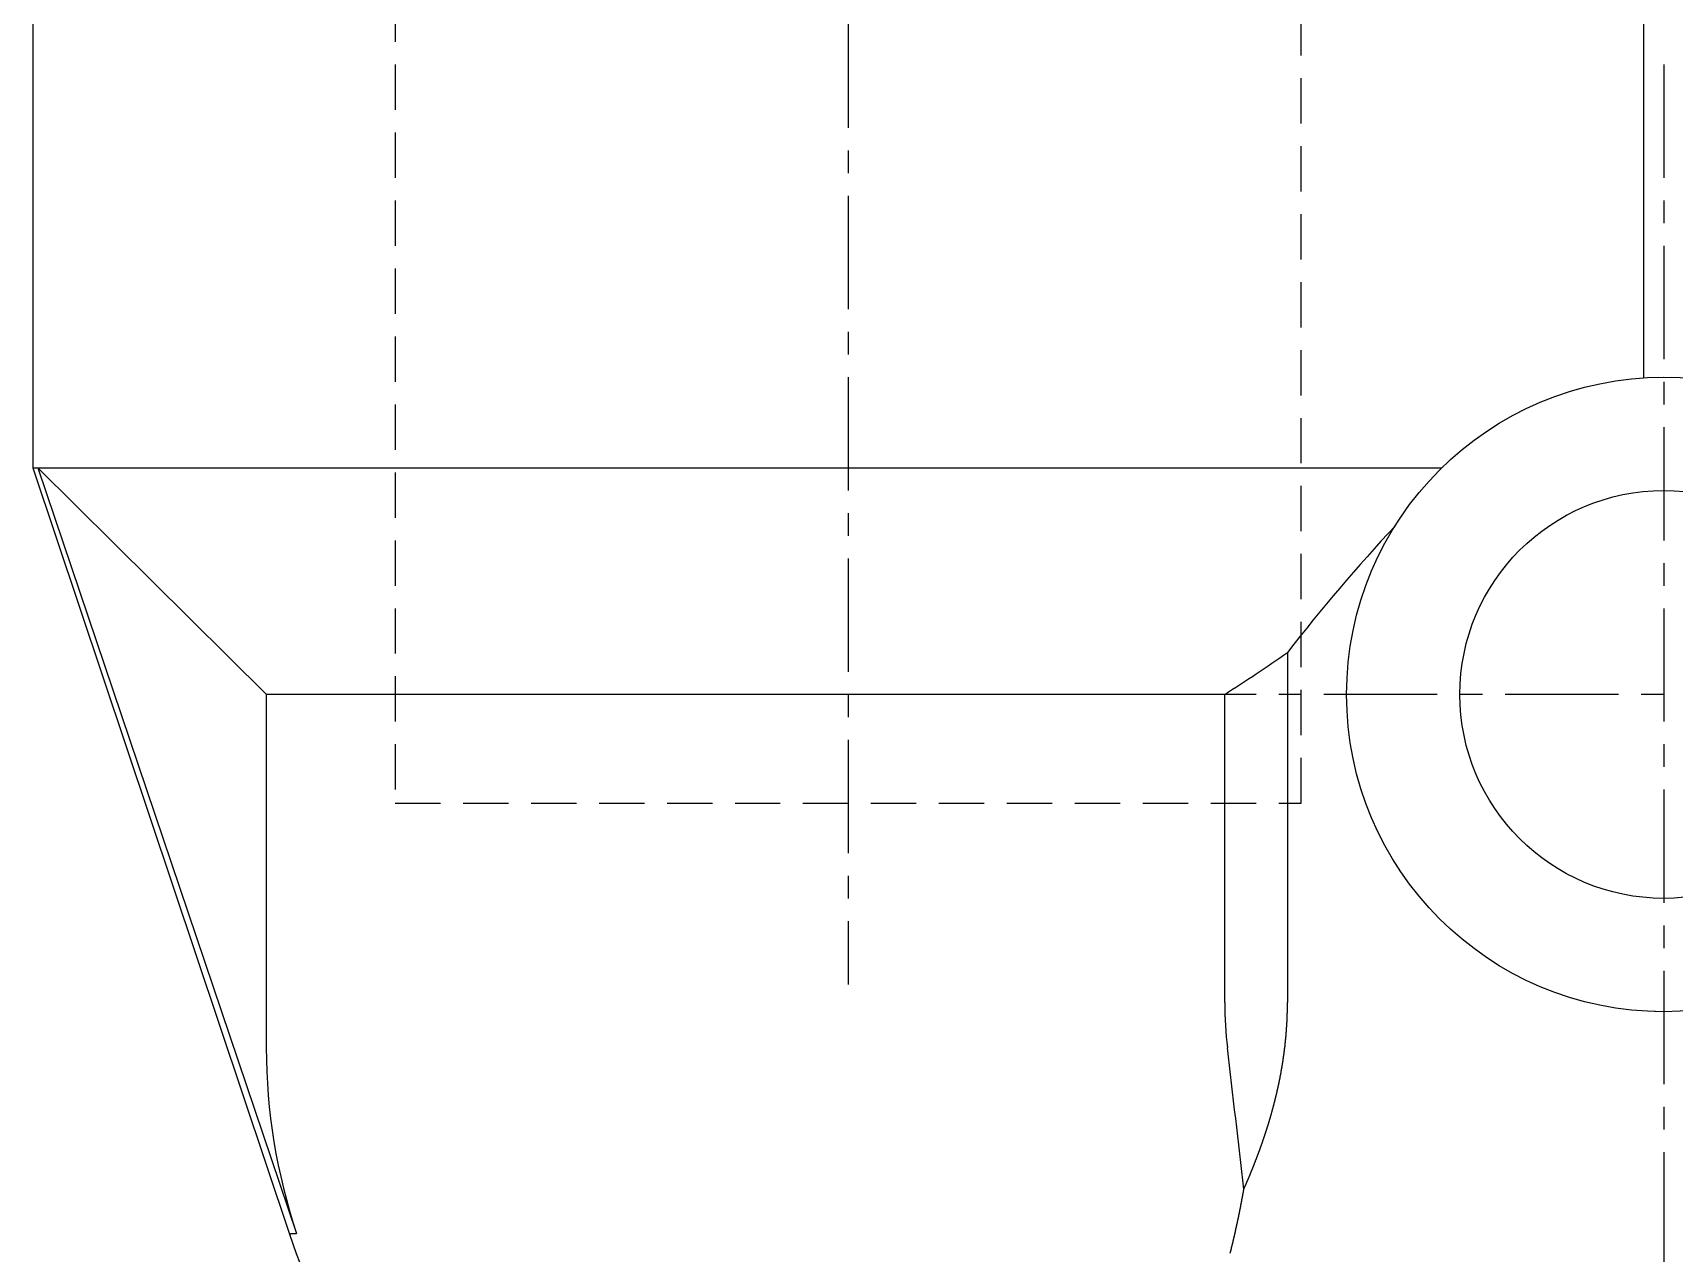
# Model space of a CAD drawing. Extents: x -5 to 111, y -21 to 86.
# Drawn here: x 24.82 to 42.94, y 32.2 to 45.66 of the extents above; entities that cross this region are included whole.
import ezdxf

# ---------------------------------------------------------------- set-up
doc = ezdxf.new("R2010")
doc.units = 0
doc.linetypes.add('CENTER', pattern=[2, 1.25, -0.25, 0.25, -0.25])
doc.linetypes.add('DASHED', pattern=[0.75, 0.5, -0.25])
doc.layers.get('0').update_dxf_attribs({"linetype": 'CONTINUOUS'})
doc.layers.add('CENTER', color=1, linetype='CENTER')

msp = doc.modelspace()

# ---------------------------------------------------------------- linework, layer by layer
at = {"color": 3, "linetype": 'DASHED'}
for p, q in [((28.822, 58.065), (28.822, 37.165)), ((38.822, 37.165), (38.822, 58.065)), ((39.849, 40.211), (39.857, 40.224)), ((28.822, 37.165), (38.822, 37.165)), ((42.826, 34.865), (42.721, 34.867))]:
    msp.add_line(p, q, dxfattribs=at)
at = {"color": 7, "linetype": 'CONTINUOUS'}
for p, q in [((24.822, 49.865), (24.822, 40.865)), ((42.597, 49.865), (42.597, 41.858)), ((24.822, 40.865), (27.656, 32.409)), ((24.822, 40.865), (24.878, 40.865)), ((24.878, 40.865), (27.734, 32.419)), ((24.878, 40.865), (27.4, 38.365)), ((24.878, 40.865), (40.373, 40.865)), ((38.669, 38.829), (38.669, 34.965)), ((27.4, 34.465), (27.4, 38.365)), ((37.976, 38.365), (27.4, 38.365)), ((37.976, 34.965), (37.976, 38.365))]:
    msp.add_line(p, q, dxfattribs=at)
at = {"color": 7}
for points in [[(38.188, 32.908, 0), (38.189, 32.912, 0), (38.191, 32.915, 0), (38.192, 32.918, 0), (38.194, 32.921, 0), (38.195, 32.925, 0), (38.196, 32.928, 0), (38.198, 32.931, 0), (38.199, 32.934, 0), (38.2, 32.937, 0), (38.202, 32.941, 0), (38.203, 32.944, 0), (38.205, 32.947, 0), (38.206, 32.95, 0), (38.208, 32.953, 0), (38.209, 32.957, 0), (38.21, 32.96, 0), (38.212, 32.963, 0), (38.213, 32.966, 0), (38.215, 32.969, 0), (38.216, 32.973, 0), (38.217, 32.976, 0), (38.219, 32.979, 0), (38.22, 32.982, 0), (38.221, 32.986, 0), (38.223, 32.989, 0), (38.224, 32.992, 0), (38.226, 32.995, 0), (38.227, 32.998, 0), (38.228, 33.002, 0), (38.23, 33.005, 0), (38.231, 33.008, 0), (38.233, 33.011, 0), (38.234, 33.014, 0), (38.235, 33.018, 0), (38.237, 33.021, 0), (38.238, 33.024, 0), (38.239, 33.028, 0), (38.241, 33.031, 0), (38.242, 33.034, 0), (38.243, 33.037, 0), (38.245, 33.04, 0), (38.246, 33.044, 0), (38.248, 33.047, 0), (38.249, 33.05, 0), (38.25, 33.053, 0), (38.252, 33.056, 0), (38.253, 33.06, 0), (38.254, 33.063, 0), (38.256, 33.066, 0), (38.257, 33.069, 0), (38.258, 33.073, 0), (38.26, 33.076, 0), (38.261, 33.079, 0), (38.262, 33.082, 0), (38.264, 33.086, 0), (38.265, 33.089, 0), (38.266, 33.092, 0), (38.268, 33.095, 0), (38.269, 33.099, 0), (38.27, 33.102, 0), (38.272, 33.105, 0), (38.273, 33.108, 0), (38.274, 33.112, 0), (38.276, 33.115, 0), (38.277, 33.118, 0), (38.278, 33.121, 0), (38.28, 33.125, 0), (38.281, 33.128, 0), (38.282, 33.131, 0), (38.283, 33.134, 0), (38.285, 33.138, 0), (38.286, 33.141, 0), (38.288, 33.144, 0), (38.289, 33.147, 0), (38.29, 33.151, 0), (38.291, 33.154, 0), (38.293, 33.157, 0), (38.294, 33.16, 0), (38.295, 33.164, 0), (38.297, 33.167, 0), (38.298, 33.17, 0), (38.299, 33.173, 0), (38.3, 33.177, 0), (38.302, 33.18, 0), (38.303, 33.183, 0), (38.304, 33.187, 0), (38.306, 33.19, 0), (38.307, 33.193, 0), (38.308, 33.196, 0), (38.309, 33.2, 0), (38.311, 33.203, 0), (38.312, 33.206, 0), (38.313, 33.209, 0), (38.315, 33.213, 0), (38.316, 33.216, 0), (38.317, 33.219, 0), (38.318, 33.222, 0), (38.32, 33.226, 0), (38.321, 33.229, 0), (38.322, 33.232, 0), (38.323, 33.236, 0), (38.325, 33.239, 0), (38.326, 33.242, 0), (38.327, 33.245, 0), (38.328, 33.249, 0), (38.33, 33.252, 0), (38.331, 33.255, 0), (38.332, 33.258, 0), (38.333, 33.262, 0), (38.335, 33.265, 0), (38.336, 33.268, 0), (38.337, 33.272, 0), (38.338, 33.275, 0), (38.34, 33.278, 0), (38.341, 33.281, 0), (38.342, 33.285, 0), (38.343, 33.288, 0), (38.344, 33.291, 0), (38.346, 33.294, 0), (38.347, 33.298, 0), (38.348, 33.301, 0), (38.349, 33.304, 0), (38.351, 33.308, 0), (38.352, 33.311, 0), (38.353, 33.314, 0), (38.354, 33.318, 0), (38.355, 33.321, 0), (38.357, 33.324, 0), (38.358, 33.327, 0), (38.359, 33.331, 0), (38.36, 33.334, 0), (38.361, 33.337, 0), (38.363, 33.34, 0), (38.364, 33.344, 0), (38.365, 33.347, 0), (38.366, 33.35, 0), (38.367, 33.354, 0), (38.369, 33.357, 0), (38.37, 33.36, 0), (38.371, 33.364, 0), (38.372, 33.367, 0), (38.373, 33.37, 0), (38.375, 33.373, 0), (38.376, 33.377, 0), (38.377, 33.38, 0), (38.378, 33.383, 0), (38.379, 33.387, 0), (38.38, 33.39, 0), (38.382, 33.393, 0), (38.383, 33.397, 0), (38.384, 33.4, 0), (38.385, 33.403, 0), (38.386, 33.407, 0), (38.388, 33.41, 0), (38.389, 33.413, 0), (38.39, 33.416, 0), (38.391, 33.42, 0), (38.392, 33.423, 0), (38.393, 33.426, 0), (38.394, 33.43, 0), (38.396, 33.433, 0), (38.397, 33.436, 0), (38.398, 33.44, 0), (38.399, 33.443, 0), (38.4, 33.446, 0), (38.401, 33.45, 0), (38.402, 33.453, 0), (38.404, 33.456, 0), (38.405, 33.46, 0), (38.406, 33.463, 0), (38.407, 33.466, 0), (38.408, 33.469, 0), (38.409, 33.473, 0), (38.41, 33.476, 0), (38.411, 33.48, 0), (38.413, 33.483, 0), (38.414, 33.486, 0), (38.415, 33.489, 0), (38.416, 33.493, 0), (38.417, 33.496, 0), (38.418, 33.499, 0), (38.419, 33.503, 0), (38.42, 33.506, 0), (38.421, 33.509, 0), (38.422, 33.513, 0), (38.424, 33.516, 0), (38.425, 33.519, 0), (38.426, 33.523, 0), (38.427, 33.526, 0), (38.428, 33.529, 0), (38.429, 33.533, 0), (38.43, 33.536, 0), (38.431, 33.539, 0), (38.432, 33.543, 0), (38.433, 33.546, 0), (38.434, 33.549, 0), (38.436, 33.553, 0), (38.437, 33.556, 0), (38.438, 33.559, 0), (38.439, 33.563, 0), (38.44, 33.566, 0), (38.441, 33.569, 0), (38.442, 33.573, 0), (38.443, 33.576, 0), (38.444, 33.58, 0), (38.445, 33.583, 0), (38.446, 33.586, 0), (38.447, 33.59, 0), (38.448, 33.593, 0), (38.449, 33.596, 0), (38.45, 33.599, 0), (38.451, 33.603, 0), (38.453, 33.606, 0), (38.453, 33.61, 0), (38.455, 33.613, 0), (38.456, 33.616, 0), (38.457, 33.62, 0), (38.458, 33.623, 0), (38.459, 33.626, 0), (38.46, 33.63, 0), (38.461, 33.633, 0), (38.462, 33.636, 0), (38.463, 33.64, 0), (38.464, 33.643, 0), (38.465, 33.646, 0), (38.466, 33.65, 0), (38.467, 33.653, 0), (38.468, 33.657, 0), (38.469, 33.66, 0), (38.47, 33.663, 0), (38.471, 33.667, 0), (38.472, 33.67, 0), (38.473, 33.673, 0), (38.474, 33.677, 0), (38.475, 33.68, 0), (38.476, 33.683, 0), (38.477, 33.687, 0), (38.478, 33.69, 0), (38.479, 33.694, 0), (38.48, 33.697, 0), (38.481, 33.7, 0), (38.482, 33.704, 0), (38.483, 33.707, 0), (38.484, 33.71, 0), (38.485, 33.714, 0), (38.486, 33.717, 0), (38.487, 33.72, 0), (38.488, 33.724, 0), (38.489, 33.727, 0), (38.489, 33.73, 0), (38.49, 33.734, 0), (38.491, 33.737, 0), (38.492, 33.741, 0), (38.493, 33.744, 0), (38.494, 33.747, 0), (38.495, 33.751, 0), (38.496, 33.754, 0), (38.497, 33.758, 0), (38.498, 33.761, 0), (38.499, 33.764, 0), (38.5, 33.768, 0), (38.501, 33.771, 0), (38.502, 33.774, 0), (38.503, 33.778, 0), (38.504, 33.781, 0), (38.505, 33.785, 0), (38.505, 33.788, 0), (38.506, 33.791, 0), (38.507, 33.795, 0), (38.508, 33.798, 0), (38.509, 33.801, 0), (38.51, 33.805, 0), (38.511, 33.808, 0), (38.512, 33.812, 0), (38.513, 33.815, 0), (38.514, 33.818, 0), (38.515, 33.822, 0), (38.516, 33.825, 0), (38.516, 33.829, 0), (38.517, 33.832, 0), (38.518, 33.835, 0), (38.519, 33.839, 0), (38.52, 33.842, 0), (38.521, 33.846, 0), (38.522, 33.849, 0), (38.523, 33.852, 0), (38.523, 33.856, 0), (38.524, 33.859, 0), (38.525, 33.862, 0), (38.526, 33.866, 0), (38.527, 33.869, 0), (38.528, 33.873, 0), (38.529, 33.876, 0), (38.53, 33.88, 0), (38.53, 33.883, 0), (38.531, 33.886, 0), (38.532, 33.89, 0), (38.533, 33.893, 0), (38.534, 33.897, 0), (38.535, 33.9, 0), (38.535, 33.903, 0), (38.536, 33.907, 0), (38.537, 33.91, 0), (38.538, 33.913, 0), (38.539, 33.917, 0), (38.54, 33.92, 0), (38.541, 33.924, 0), (38.541, 33.927, 0), (38.542, 33.931, 0), (38.543, 33.934, 0), (38.544, 33.937, 0), (38.545, 33.941, 0), (38.545, 33.944, 0), (38.546, 33.948, 0), (38.547, 33.951, 0), (38.548, 33.954, 0), (38.549, 33.958, 0), (38.55, 33.961, 0), (38.55, 33.965, 0), (38.551, 33.968, 0), (38.552, 33.971, 0), (38.553, 33.975, 0), (38.553, 33.978, 0), (38.554, 33.982, 0), (38.555, 33.985, 0), (38.556, 33.989, 0), (38.557, 33.992, 0), (38.557, 33.995, 0), (38.558, 33.999, 0), (38.559, 34.002, 0), (38.56, 34.006, 0), (38.56, 34.009, 0), (38.561, 34.013, 0), (38.562, 34.016, 0), (38.563, 34.019, 0), (38.564, 34.023, 0), (38.564, 34.026, 0), (38.565, 34.03, 0), (38.566, 34.033, 0), (38.567, 34.036, 0), (38.567, 34.04, 0), (38.568, 34.043, 0), (38.569, 34.047, 0), (38.569, 34.05, 0), (38.57, 34.054, 0), (38.571, 34.057, 0), (38.572, 34.06, 0), (38.572, 34.064, 0), (38.573, 34.067, 0), (38.574, 34.071, 0), (38.575, 34.074, 0), (38.575, 34.078, 0), (38.576, 34.081, 0), (38.577, 34.084, 0), (38.578, 34.088, 0), (38.578, 34.091, 0), (38.579, 34.095, 0), (38.58, 34.098, 0), (38.58, 34.102, 0), (38.581, 34.105, 0), (38.582, 34.108, 0), (38.582, 34.112, 0), (38.583, 34.115, 0), (38.584, 34.119, 0), (38.584, 34.122, 0), (38.585, 34.126, 0), (38.586, 34.129, 0), (38.587, 34.133, 0), (38.587, 34.136, 0), (38.588, 34.139, 0), (38.589, 34.143, 0), (38.589, 34.146, 0), (38.59, 34.15, 0), (38.59, 34.153, 0), (38.591, 34.157, 0), (38.592, 34.16, 0), (38.593, 34.163, 0), (38.593, 34.167, 0), (38.594, 34.17, 0), (38.594, 34.174, 0), (38.595, 34.177, 0), (38.596, 34.181, 0), (38.596, 34.184, 0), (38.597, 34.188, 0), (38.598, 34.191, 0), (38.598, 34.195, 0), (38.599, 34.198, 0), (38.599, 34.202, 0), (38.6, 34.205, 0), (38.601, 34.208, 0), (38.601, 34.212, 0), (38.602, 34.215, 0), (38.603, 34.219, 0), (38.603, 34.222, 0), (38.604, 34.226, 0), (38.604, 34.229, 0), (38.605, 34.233, 0), (38.606, 34.236, 0), (38.606, 34.239, 0), (38.607, 34.243, 0), (38.607, 34.246, 0), (38.608, 34.25, 0), (38.609, 34.253, 0), (38.609, 34.257, 0), (38.61, 34.26, 0), (38.61, 34.264, 0), (38.611, 34.267, 0), (38.611, 34.271, 0), (38.612, 34.274, 0), (38.613, 34.278, 0), (38.613, 34.281, 0), (38.614, 34.284, 0), (38.614, 34.288, 0), (38.615, 34.291, 0), (38.615, 34.295, 0), (38.616, 34.298, 0), (38.617, 34.302, 0), (38.617, 34.305, 0), (38.618, 34.309, 0), (38.618, 34.312, 0), (38.619, 34.316, 0), (38.619, 34.319, 0), (38.62, 34.322, 0), (38.62, 34.326, 0), (38.621, 34.329, 0), (38.621, 34.333, 0), (38.622, 34.336, 0), (38.622, 34.34, 0), (38.623, 34.343, 0), (38.623, 34.347, 0), (38.624, 34.35, 0), (38.624, 34.354, 0), (38.625, 34.357, 0), (38.625, 34.361, 0), (38.626, 34.364, 0), (38.626, 34.368, 0), (38.627, 34.371, 0), (38.627, 34.374, 0), (38.628, 34.378, 0), (38.628, 34.382, 0), (38.629, 34.385, 0), (38.629, 34.388, 0), (38.63, 34.392, 0), (38.63, 34.395, 0), (38.631, 34.399, 0), (38.631, 34.402, 0), (38.632, 34.406, 0), (38.632, 34.409, 0), (38.633, 34.413, 0), (38.633, 34.416, 0), (38.633, 34.42, 0), (38.634, 34.423, 0), (38.634, 34.427, 0), (38.635, 34.43, 0), (38.635, 34.434, 0), (38.636, 34.437, 0), (38.636, 34.441, 0), (38.637, 34.444, 0), (38.637, 34.447, 0), (38.637, 34.451, 0), (38.638, 34.455, 0), (38.638, 34.458, 0), (38.639, 34.461, 0), (38.639, 34.465, 0), (38.639, 34.468, 0), (38.64, 34.472, 0), (38.64, 34.475, 0), (38.641, 34.479, 0), (38.641, 34.482, 0), (38.642, 34.486, 0), (38.642, 34.489, 0), (38.642, 34.493, 0), (38.643, 34.496, 0), (38.643, 34.5, 0), (38.644, 34.503, 0), (38.644, 34.507, 0), (38.644, 34.51, 0), (38.645, 34.514, 0), (38.645, 34.517, 0), (38.645, 34.521, 0), (38.646, 34.524, 0), (38.646, 34.528, 0), (38.647, 34.531, 0), (38.647, 34.535, 0), (38.647, 34.538, 0), (38.648, 34.542, 0), (38.648, 34.545, 0), (38.648, 34.548, 0), (38.649, 34.552, 0), (38.649, 34.556, 0), (38.649, 34.559, 0), (38.65, 34.562, 0), (38.65, 34.566, 0), (38.65, 34.569, 0), (38.651, 34.573, 0), (38.651, 34.577, 0), (38.651, 34.58, 0), (38.652, 34.583, 0), (38.652, 34.587, 0), (38.652, 34.59, 0), (38.653, 34.594, 0), (38.653, 34.597, 0), (38.653, 34.601, 0), (38.654, 34.604, 0), (38.654, 34.608, 0), (38.654, 34.611, 0), (38.654, 34.615, 0), (38.655, 34.618, 0), (38.655, 34.622, 0), (38.655, 34.625, 0), (38.656, 34.629, 0), (38.656, 34.632, 0), (38.656, 34.636, 0), (38.656, 34.639, 0), (38.657, 34.643, 0), (38.657, 34.646, 0), (38.657, 34.65, 0), (38.657, 34.653, 0), (38.658, 34.657, 0), (38.658, 34.66, 0), (38.658, 34.664, 0), (38.658, 34.667, 0), (38.659, 34.671, 0), (38.659, 34.674, 0), (38.659, 34.678, 0), (38.659, 34.681, 0), (38.66, 34.685, 0), (38.66, 34.688, 0), (38.66, 34.692, 0), (38.66, 34.695, 0), (38.661, 34.699, 0), (38.661, 34.702, 0), (38.661, 34.706, 0), (38.661, 34.709, 0), (38.661, 34.713, 0), (38.662, 34.716, 0), (38.662, 34.72, 0), (38.662, 34.723, 0), (38.662, 34.727, 0), (38.663, 34.73, 0), (38.663, 34.734, 0), (38.663, 34.737, 0), (38.663, 34.741, 0), (38.663, 34.744, 0), (38.663, 34.748, 0), (38.664, 34.751, 0), (38.664, 34.755, 0), (38.664, 34.758, 0), (38.664, 34.762, 0), (38.664, 34.765, 0), (38.664, 34.769, 0), (38.665, 34.772, 0), (38.665, 34.776, 0), (38.665, 34.779, 0), (38.665, 34.783, 0), (38.665, 34.786, 0), (38.665, 34.79, 0), (38.666, 34.793, 0), (38.666, 34.797, 0), (38.666, 34.8, 0), (38.666, 34.804, 0), (38.666, 34.807, 0), (38.666, 34.811, 0), (38.666, 34.814, 0), (38.666, 34.818, 0), (38.667, 34.821, 0), (38.667, 34.825, 0), (38.667, 34.828, 0), (38.667, 34.832, 0), (38.667, 34.835, 0), (38.667, 34.839, 0), (38.667, 34.842, 0), (38.667, 34.846, 0), (38.667, 34.849, 0), (38.668, 34.853, 0), (38.668, 34.856, 0), (38.668, 34.86, 0), (38.668, 34.863, 0), (38.668, 34.867, 0), (38.668, 34.87, 0), (38.668, 34.874, 0), (38.668, 34.877, 0), (38.668, 34.881, 0), (38.668, 34.884, 0), (38.668, 34.888, 0), (38.669, 34.891, 0), (38.669, 34.895, 0), (38.669, 34.898, 0), (38.669, 34.902, 0), (38.669, 34.905, 0), (38.669, 34.909, 0), (38.669, 34.913, 0), (38.669, 34.916, 0), (38.669, 34.919, 0), (38.669, 34.923, 0), (38.669, 34.926, 0), (38.669, 34.93, 0), (38.669, 34.934, 0), (38.669, 34.937, 0), (38.669, 34.941, 0), (38.669, 34.944, 0), (38.669, 34.947, 0), (38.669, 34.951, 0), (38.669, 34.955, 0), (38.669, 34.958, 0), (38.669, 34.962, 0), (38.669, 34.965, 0)], [(38.037, 32.199, 0), (38.038, 32.203, 0), (38.039, 32.207, 0), (38.04, 32.211, 0), (38.041, 32.215, 0), (38.042, 32.218, 0), (38.043, 32.222, 0), (38.044, 32.226, 0), (38.045, 32.23, 0), (38.046, 32.234, 0), (38.047, 32.238, 0), (38.048, 32.242, 0), (38.049, 32.246, 0), (38.05, 32.249, 0), (38.051, 32.253, 0), (38.052, 32.257, 0), (38.053, 32.261, 0), (38.053, 32.265, 0), (38.054, 32.269, 0), (38.055, 32.273, 0), (38.056, 32.277, 0), (38.057, 32.28, 0), (38.058, 32.284, 0), (38.059, 32.288, 0), (38.06, 32.292, 0), (38.061, 32.296, 0), (38.062, 32.3, 0), (38.063, 32.304, 0), (38.064, 32.307, 0), (38.065, 32.311, 0), (38.066, 32.315, 0), (38.067, 32.319, 0), (38.068, 32.323, 0), (38.068, 32.327, 0), (38.069, 32.331, 0), (38.07, 32.335, 0), (38.071, 32.339, 0), (38.072, 32.342, 0), (38.073, 32.346, 0), (38.074, 32.35, 0), (38.075, 32.354, 0), (38.076, 32.358, 0), (38.077, 32.362, 0), (38.078, 32.366, 0), (38.078, 32.37, 0), (38.079, 32.373, 0), (38.08, 32.377, 0), (38.081, 32.381, 0), (38.082, 32.385, 0), (38.083, 32.389, 0), (38.084, 32.393, 0), (38.085, 32.397, 0), (38.086, 32.401, 0), (38.087, 32.404, 0), (38.087, 32.408, 0), (38.088, 32.412, 0), (38.089, 32.416, 0), (38.09, 32.42, 0), (38.091, 32.424, 0), (38.092, 32.428, 0), (38.093, 32.432, 0), (38.094, 32.436, 0), (38.094, 32.44, 0), (38.095, 32.443, 0), (38.096, 32.447, 0), (38.097, 32.451, 0), (38.098, 32.455, 0), (38.099, 32.459, 0), (38.1, 32.463, 0), (38.101, 32.467, 0), (38.101, 32.471, 0), (38.102, 32.474, 0), (38.103, 32.478, 0), (38.104, 32.482, 0), (38.105, 32.486, 0), (38.106, 32.49, 0), (38.107, 32.494, 0), (38.107, 32.498, 0), (38.108, 32.502, 0), (38.109, 32.506, 0), (38.11, 32.51, 0), (38.111, 32.513, 0), (38.112, 32.517, 0), (38.112, 32.521, 0), (38.113, 32.525, 0), (38.114, 32.529, 0), (38.115, 32.533, 0), (38.116, 32.537, 0), (38.117, 32.541, 0), (38.117, 32.545, 0), (38.118, 32.548, 0), (38.119, 32.552, 0), (38.12, 32.556, 0), (38.121, 32.56, 0), (38.122, 32.564, 0), (38.123, 32.568, 0), (38.123, 32.572, 0), (38.124, 32.576, 0), (38.125, 32.58, 0), (38.126, 32.584, 0), (38.127, 32.587, 0), (38.127, 32.591, 0), (38.128, 32.595, 0), (38.129, 32.599, 0), (38.13, 32.603, 0), (38.131, 32.607, 0), (38.131, 32.611, 0), (38.132, 32.615, 0), (38.133, 32.619, 0), (38.134, 32.623, 0), (38.135, 32.627, 0), (38.135, 32.63, 0), (38.136, 32.634, 0), (38.137, 32.638, 0), (38.138, 32.642, 0), (38.139, 32.646, 0), (38.139, 32.65, 0), (38.14, 32.654, 0), (38.141, 32.658, 0), (38.142, 32.662, 0), (38.142, 32.666, 0), (38.143, 32.669, 0), (38.144, 32.673, 0), (38.145, 32.677, 0), (38.146, 32.681, 0), (38.146, 32.685, 0), (38.147, 32.689, 0), (38.148, 32.693, 0), (38.149, 32.697, 0), (38.15, 32.701, 0), (38.15, 32.705, 0), (38.151, 32.709, 0), (38.152, 32.712, 0), (38.153, 32.716, 0), (38.153, 32.72, 0), (38.154, 32.724, 0), (38.155, 32.728, 0), (38.156, 32.732, 0), (38.156, 32.736, 0), (38.157, 32.74, 0), (38.158, 32.744, 0), (38.159, 32.748, 0), (38.159, 32.752, 0), (38.16, 32.755, 0), (38.161, 32.759, 0), (38.161, 32.763, 0), (38.162, 32.767, 0), (38.163, 32.771, 0), (38.164, 32.775, 0), (38.164, 32.779, 0), (38.165, 32.783, 0), (38.166, 32.787, 0), (38.167, 32.791, 0), (38.167, 32.795, 0), (38.168, 32.799, 0), (38.169, 32.803, 0), (38.17, 32.806, 0), (38.17, 32.81, 0), (38.171, 32.814, 0), (38.172, 32.818, 0), (38.172, 32.822, 0), (38.173, 32.826, 0), (38.174, 32.83, 0), (38.175, 32.834, 0), (38.175, 32.838, 0), (38.176, 32.842, 0), (38.177, 32.846, 0), (38.177, 32.85, 0), (38.178, 32.853, 0), (38.179, 32.857, 0), (38.179, 32.861, 0), (38.18, 32.865, 0), (38.181, 32.869, 0), (38.182, 32.873, 0), (38.182, 32.877, 0), (38.183, 32.881, 0), (38.184, 32.885, 0), (38.184, 32.889, 0), (38.185, 32.893, 0), (38.186, 32.897, 0), (38.186, 32.901, 0), (38.187, 32.904, 0), (38.188, 32.908, 0)], [(27.656, 32.408, 0), (27.657, 32.408, 0), (27.657, 32.409, 0), (27.657, 32.409, 0), (27.657, 32.409, 0), (27.657, 32.409, 0), (27.657, 32.41, 0), (27.657, 32.41, 0), (27.657, 32.41, 0), (27.658, 32.41, 0), (27.658, 32.41, 0), (27.658, 32.411, 0), (27.658, 32.411, 0), (27.658, 32.411, 0), (27.659, 32.411, 0), (27.659, 32.411, 0), (27.659, 32.411, 0), (27.659, 32.411, 0), (27.659, 32.412, 0), (27.66, 32.412, 0), (27.66, 32.412, 0), (27.66, 32.412, 0), (27.66, 32.412, 0), (27.66, 32.412, 0), (27.661, 32.413, 0), (27.661, 32.413, 0), (27.661, 32.413, 0), (27.661, 32.413, 0), (27.662, 32.413, 0), (27.662, 32.413, 0), (27.662, 32.413, 0), (27.662, 32.413, 0), (27.663, 32.413, 0), (27.663, 32.413, 0), (27.663, 32.413, 0), (27.663, 32.414, 0), (27.663, 32.414, 0), (27.664, 32.414, 0), (27.664, 32.414, 0), (27.664, 32.414, 0), (27.664, 32.414, 0), (27.665, 32.414, 0), (27.665, 32.414, 0), (27.665, 32.414, 0), (27.665, 32.414, 0), (27.666, 32.414, 0), (27.666, 32.414, 0), (27.666, 32.414, 0), (27.666, 32.414, 0), (27.667, 32.415, 0), (27.667, 32.415, 0), (27.667, 32.415, 0), (27.667, 32.415, 0), (27.668, 32.415, 0), (27.668, 32.415, 0), (27.668, 32.415, 0), (27.668, 32.415, 0), (27.669, 32.415, 0), (27.669, 32.415, 0), (27.669, 32.415, 0), (27.669, 32.415, 0), (27.669, 32.415, 0), (27.67, 32.415, 0), (27.67, 32.415, 0), (27.67, 32.415, 0), (27.671, 32.415, 0), (27.671, 32.415, 0), (27.671, 32.416, 0), (27.671, 32.416, 0), (27.672, 32.416, 0), (27.672, 32.416, 0), (27.672, 32.416, 0), (27.672, 32.416, 0), (27.672, 32.416, 0), (27.673, 32.416, 0), (27.673, 32.416, 0), (27.673, 32.416, 0), (27.674, 32.416, 0), (27.674, 32.416, 0), (27.674, 32.416, 0), (27.674, 32.416, 0), (27.675, 32.416, 0), (27.675, 32.416, 0), (27.675, 32.416, 0), (27.675, 32.416, 0), (27.676, 32.416, 0), (27.676, 32.416, 0), (27.676, 32.416, 0), (27.676, 32.416, 0), (27.677, 32.416, 0), (27.677, 32.416, 0), (27.677, 32.416, 0), (27.677, 32.416, 0), (27.678, 32.416, 0), (27.678, 32.416, 0), (27.678, 32.416, 0), (27.678, 32.416, 0), (27.679, 32.416, 0), (27.679, 32.416, 0), (27.679, 32.416, 0), (27.679, 32.416, 0), (27.68, 32.416, 0), (27.68, 32.416, 0), (27.68, 32.416, 0), (27.68, 32.416, 0), (27.681, 32.416, 0), (27.681, 32.416, 0), (27.681, 32.416, 0), (27.681, 32.416, 0), (27.682, 32.416, 0), (27.682, 32.416, 0), (27.682, 32.416, 0), (27.682, 32.416, 0), (27.683, 32.416, 0), (27.683, 32.416, 0), (27.683, 32.417, 0), (27.683, 32.417, 0), (27.684, 32.417, 0), (27.684, 32.417, 0), (27.684, 32.417, 0), (27.684, 32.417, 0), (27.685, 32.417, 0), (27.685, 32.417, 0), (27.685, 32.417, 0), (27.685, 32.417, 0), (27.686, 32.417, 0), (27.686, 32.417, 0), (27.686, 32.417, 0), (27.686, 32.417, 0), (27.687, 32.417, 0), (27.687, 32.417, 0), (27.687, 32.417, 0), (27.687, 32.417, 0), (27.688, 32.417, 0), (27.688, 32.417, 0), (27.688, 32.417, 0), (27.688, 32.417, 0), (27.689, 32.417, 0), (27.689, 32.417, 0), (27.689, 32.417, 0), (27.689, 32.417, 0), (27.69, 32.417, 0), (27.69, 32.417, 0), (27.69, 32.417, 0), (27.69, 32.417, 0), (27.691, 32.417, 0), (27.691, 32.417, 0), (27.691, 32.417, 0), (27.691, 32.417, 0), (27.692, 32.417, 0), (27.692, 32.417, 0), (27.692, 32.417, 0), (27.692, 32.417, 0), (27.693, 32.417, 0), (27.693, 32.417, 0), (27.693, 32.417, 0), (27.693, 32.417, 0), (27.694, 32.417, 0), (27.694, 32.417, 0), (27.694, 32.417, 0), (27.694, 32.417, 0), (27.695, 32.417, 0), (27.695, 32.417, 0), (27.695, 32.417, 0), (27.695, 32.417, 0), (27.696, 32.417, 0), (27.696, 32.417, 0), (27.696, 32.417, 0), (27.696, 32.417, 0), (27.697, 32.417, 0), (27.697, 32.417, 0), (27.697, 32.417, 0), (27.697, 32.417, 0), (27.698, 32.417, 0), (27.698, 32.417, 0), (27.698, 32.417, 0), (27.698, 32.417, 0), (27.699, 32.417, 0), (27.699, 32.417, 0), (27.699, 32.417, 0), (27.7, 32.417, 0), (27.7, 32.417, 0), (27.7, 32.417, 0), (27.7, 32.417, 0), (27.701, 32.417, 0), (27.701, 32.417, 0), (27.701, 32.417, 0), (27.701, 32.417, 0), (27.701, 32.417, 0), (27.702, 32.417, 0), (27.702, 32.417, 0), (27.702, 32.417, 0), (27.703, 32.417, 0), (27.703, 32.417, 0), (27.703, 32.417, 0), (27.703, 32.417, 0), (27.703, 32.417, 0), (27.704, 32.417, 0), (27.704, 32.417, 0), (27.704, 32.417, 0), (27.704, 32.417, 0), (27.705, 32.417, 0), (27.705, 32.417, 0), (27.705, 32.417, 0), (27.706, 32.417, 0), (27.706, 32.417, 0), (27.706, 32.417, 0), (27.706, 32.417, 0), (27.706, 32.417, 0), (27.707, 32.417, 0), (27.707, 32.417, 0), (27.707, 32.417, 0), (27.707, 32.417, 0), (27.708, 32.417, 0), (27.708, 32.417, 0), (27.708, 32.417, 0), (27.709, 32.417, 0), (27.709, 32.417, 0), (27.709, 32.417, 0), (27.709, 32.417, 0), (27.709, 32.417, 0), (27.71, 32.417, 0), (27.71, 32.417, 0), (27.71, 32.417, 0), (27.71, 32.417, 0), (27.711, 32.417, 0), (27.711, 32.417, 0), (27.711, 32.417, 0), (27.712, 32.417, 0), (27.712, 32.417, 0), (27.712, 32.417, 0), (27.712, 32.417, 0), (27.712, 32.417, 0), (27.713, 32.417, 0), (27.713, 32.417, 0), (27.713, 32.417, 0), (27.714, 32.417, 0), (27.714, 32.417, 0), (27.714, 32.417, 0), (27.714, 32.417, 0), (27.715, 32.417, 0), (27.715, 32.417, 0), (27.715, 32.417, 0), (27.715, 32.417, 0), (27.716, 32.417, 0), (27.716, 32.417, 0), (27.716, 32.417, 0), (27.716, 32.417, 0), (27.717, 32.417, 0), (27.717, 32.417, 0), (27.717, 32.417, 0), (27.717, 32.417, 0), (27.718, 32.417, 0), (27.718, 32.417, 0), (27.718, 32.417, 0), (27.718, 32.417, 0), (27.719, 32.418, 0), (27.719, 32.418, 0), (27.719, 32.418, 0), (27.719, 32.418, 0), (27.72, 32.418, 0), (27.72, 32.418, 0), (27.72, 32.418, 0), (27.72, 32.418, 0), (27.721, 32.418, 0), (27.721, 32.418, 0), (27.721, 32.418, 0), (27.721, 32.418, 0), (27.722, 32.418, 0), (27.722, 32.418, 0), (27.722, 32.418, 0), (27.722, 32.418, 0), (27.723, 32.418, 0), (27.723, 32.418, 0), (27.723, 32.418, 0), (27.723, 32.418, 0), (27.724, 32.418, 0), (27.724, 32.418, 0), (27.724, 32.418, 0), (27.724, 32.418, 0), (27.725, 32.418, 0), (27.725, 32.418, 0), (27.725, 32.418, 0), (27.725, 32.418, 0), (27.726, 32.418, 0), (27.726, 32.418, 0), (27.726, 32.418, 0), (27.726, 32.418, 0), (27.727, 32.418, 0), (27.727, 32.418, 0), (27.727, 32.418, 0), (27.727, 32.418, 0), (27.728, 32.418, 0), (27.728, 32.418, 0), (27.728, 32.418, 0), (27.728, 32.419, 0), (27.729, 32.419, 0), (27.729, 32.419, 0), (27.729, 32.419, 0), (27.729, 32.419, 0), (27.73, 32.419, 0), (27.73, 32.419, 0), (27.73, 32.419, 0), (27.73, 32.419, 0), (27.731, 32.419, 0), (27.731, 32.419, 0), (27.731, 32.419, 0), (27.731, 32.419, 0), (27.732, 32.419, 0), (27.732, 32.419, 0), (27.732, 32.419, 0), (27.732, 32.419, 0), (27.733, 32.419, 0), (27.733, 32.419, 0), (27.733, 32.419, 0), (27.733, 32.419, 0), (27.734, 32.419, 0), (27.734, 32.419, 0), (27.734, 32.419, 0), (27.734, 32.419, 0)]]:
    msp.add_polyline3d(points, dxfattribs=at)
at = {"color": 7, "linetype": 'CONTINUOUS'}
for radius in [3.5, 2.25]:
    msp.add_circle((42.822, 38.365), radius, dxfattribs=at)
for centre, radius, start, end in [((54.775, 26.321), 20.392, 137.0196, 142.1693), ((26.559, 56.195), 21.172, 302.6331, 304.8903), ((42.183, 34.966), 4.207, 180.0196, 186.845), ((33.822, 34.465), 6.423, 180, 198.5749), ((-278.584, -3.358), 318.841, 6.53115, 6.81278), ((33.822, 34.465), 6.5, 198.4437, 229.8808)]:
    msp.add_arc(centre, radius, start, end, dxfattribs=at)
at = {"layer": 'CENTER', "color": 1, "linetype": 'CENTER'}
for p, q in [((33.822, 59.865), (33.822, 35.165)), ((42.822, 45.315), (42.822, -2.435)), ((48.322, 38.365), (37.322, 38.365))]:
    msp.add_line(p, q, dxfattribs=at)

doc.saveas('drawing.dxf')
